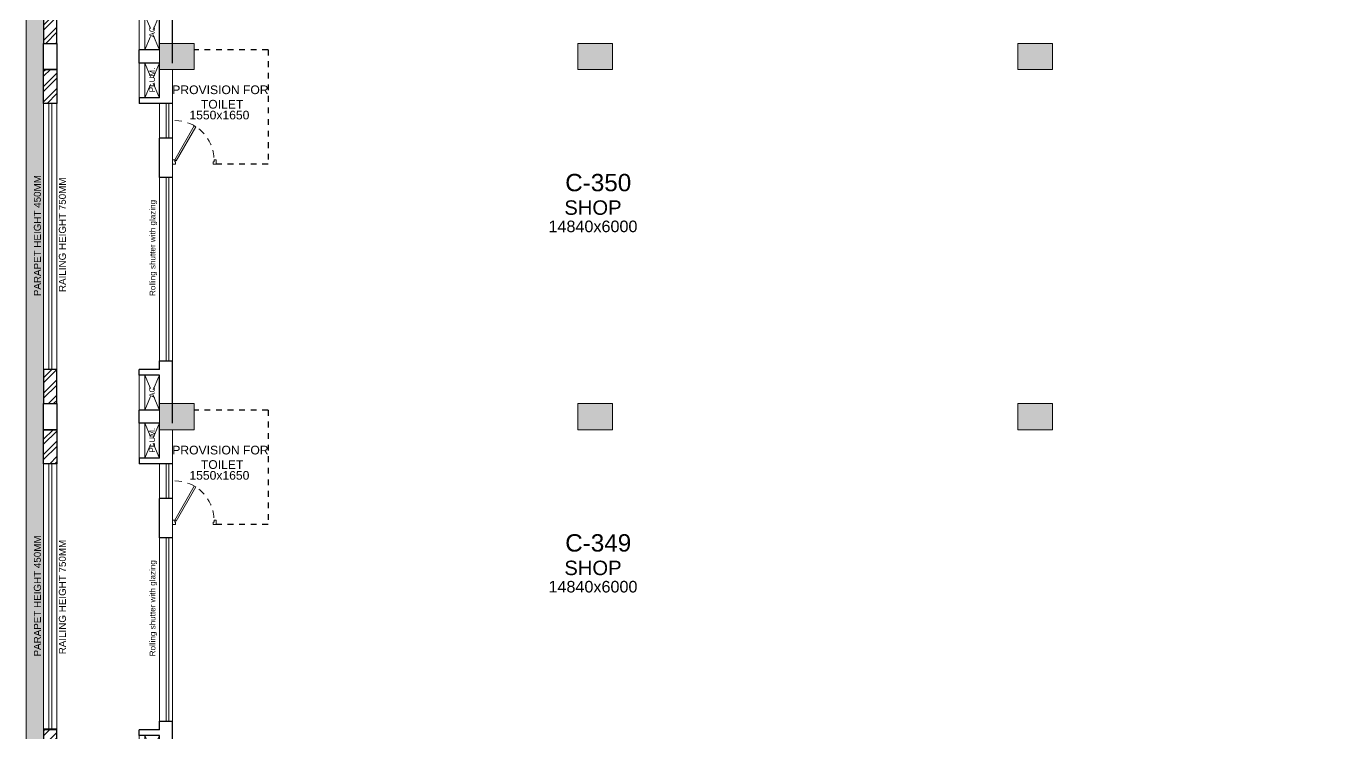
# Model space of a CAD drawing. Header units: metres. Extents: x 9819 to 10514, y 4405 to 4599.
# Drawn here: x 10468.82 to 10491.54, y 4562.44 to 4574.66 of the extents above; entities that cross this region are included whole.
import ezdxf
from ezdxf.enums import TextEntityAlignment as Align

# ---------------------------------------------------------------- set-up
doc = ezdxf.new("R2010")
doc.units = ezdxf.units.M
doc.header["$MEASUREMENT"] = 0
doc.linetypes.add('DASHED2', pattern=[0.375, 0.25, -0.125])
doc.linetypes.add('HIDDEN', pattern=[0.375, 0.25, -0.125])
doc.layers.add('A_COL. NO', color=4, linetype='Continuous')
for name, color, linetype, lineweight in [('A_CONC', 1, 'Continuous', 30), ('A_DOOR-WIN', 23, 'Continuous', 9), ('A_DOTTED', 8, 'HIDDEN', 0), ('A_ELE 0.15', 252, 'Continuous', 15), ('A_GLAZE', 140, 'Continuous', 5), ('A_LEDGE', 252, 'Continuous', 15), ('A_SHOP NO.', 113, 'Continuous', 5), ('A_SILL 0.09', 9, 'Continuous', 9), ('A_SILL 0.25', 25, 'Continuous', 15), ('A_SILL 0.25-RefEdit0', 25, 'Continuous', 15), ('A_TEXT', 7, 'Continuous', 5), ('A_WALL', 7, 'Continuous', 30), ('A_Wall Hatch', 8, 'Continuous', 5), ('COLUMN-FINAL', 210, 'Continuous', 20), ('Doorline', 251, 'DASHED2', 13)]:
    doc.layers.add(name, color=color, linetype=linetype, lineweight=lineweight)
doc.layers.get('A_COL. NO').off()
doc.styles.get("Standard").update_dxf_attribs({"font": 'arial.ttf'})

# ---------------------------------------------------------------- blocks, each defined once
blk = doc.blocks.new('D 750')
at = {"layer": 'A_DOOR-WIN'}
for points in [[(-0.372, 0.665), (-0.035, 0.075), (-0.063, 0.059), (-0.4, 0.649)], [(-0.75, 0.075), (-0.75, 0), (-0.7, 0), (-0.7, 0.043), (-0.715, 0.043), (-0.715, 0.075)], [(0, 0.075), (0, 0), (-0.05, 0), (-0.05, 0.043), (-0.035, 0.043), (-0.035, 0.075)]]:
    blk.add_lwpolyline(points, close=True, dxfattribs=at)
at = {"layer": 'Doorline', "ltscale": 0.5}
blk.add_arc((-0.035, 0.075), 0.68, 90, 180, dxfattribs=at)
blk = doc.blocks.new('Typical shops 3rd')
at = {"layer": 'A_DOOR-WIN'}
for p, q in [((0.465, -5.38), (0.465, -2.21)), ((0.515, -5.38), (0.515, -2.21))]:
    blk.add_line(p, q, dxfattribs=at)
at = {"layer": 'A_DOTTED'}
for p, q in [((0.1, -0.83), (0.35, -0.23)), ((0.1, -0.23), (0.35, -0.83)), ((0.1, -6.23), (0.35, -5.63)), ((0.1, -5.63), (0.35, -6.23))]:
    blk.add_line(p, q, dxfattribs=at)
at = {"layer": 'A_GLAZE'}
for p, q in [((0.465, -1.53), (0.465, -0.93)), ((0.515, -1.53), (0.515, -0.93))]:
    blk.add_line(p, q, dxfattribs=at)
at = {"layer": 'A_LEDGE'}
for p, q in [((0, -0.83), (0, -0.23)), ((0.1, -0.83), (0.1, -0.23)), ((0, -5.63), (0, -6.23)), ((0.1, -5.63), (0.1, -6.23))]:
    blk.add_line(p, q, dxfattribs=at)
at = {"layer": 'A_SILL 0.09'}
for p, q in [((0.58, -0.34), (0.58, -5.38)), ((0.35, -1.53), (0.35, -0.93)), ((0.35, -5.38), (0.35, -2.21))]:
    blk.add_line(p, q, dxfattribs=at)
at = {"layer": 'A_WALL'}
for p, q in [((0, -0.23), (0, 0)), ((0.35, -0.23), (0, -0.23)), ((0.35, -0.83), (0.35, -0.23)), ((0.35, -0.83), (0, -0.83)), ((0, -0.83), (0, -0.93)), ((0.58, -0.93), (0, -0.93)), ((0.35, -2.21), (0.35, -1.53)), ((0.58, -1.53), (0.35, -1.53)), ((0.58, -2.21), (0.35, -2.21)), ((0.35, -5.38), (0.58, -5.38)), ((0.35, -5.53), (0.35, -5.38)), ((0.58, -6.46), (0.58, -5.38)), ((0.35, -5.53), (0, -5.53)), ((0, -5.63), (0, -5.53)), ((0.35, -5.63), (0, -5.63)), ((0.35, -6.23), (0.35, -5.63)), ((0.35, -6.23), (0, -6.23))]:
    blk.add_line(p, q, dxfattribs=at)
at = {"layer": 'A_WALL', "color": 252, "linetype": 'DASHED2', "ltscale": 0.3, "true_color": 0x939598}
blk.add_line((2.23, 0), (0.95, 0), dxfattribs=at)
blk.add_lwpolyline([(2.23, 0), (2.23, -1.98), (1.33, -1.98)], dxfattribs=at)
at = {"layer": 'A_DOOR-WIN', "xscale": -1}
blk.add_blockref('D 750', (0.58, -1.98), dxfattribs=at)
at = {"layer": 'A_TEXT'}
for s, p in [('PLUM.', (0.274, -0.523)), ('Rolling shutter with glazing', (0.282, -3.428)), ('AC', (0.274, -5.923))]:
    blk.add_text(s, height=0.1, rotation=90, dxfattribs=at).set_placement(p, align=Align.CENTER)
for s, height, p in [('1550x1650', 0.15, (1.388, -1.205)), ('SHOP', 0.25, (7.845, -2.855)), ('14840x6000', 0.2, (7.845, -3.155))]:
    blk.add_text(s, height=height, dxfattribs=at).set_placement(p, align=Align.CENTER)
at = {"layer": 'A_TEXT', "insert": (0.419, -0.618), "char_height": 0.15, "width": 1.97366, "attachment_point": 1}
blk.add_mtext('\\pxqc;PROVISION FOR\\P TOILET ', dxfattribs=at)
blk = doc.blocks.new('Balcony projections')
at = {"transparency": 33554493}
h = blk.add_hatch(color=256, dxfattribs=at)
h.dxf.hatch_style = 1
h.paths.add_polyline_path([(-0.53, -72.15), (33.98, -72.15), (33.98, 0.53), (-0.53, 0.53)])
h.paths.add_polyline_path([(-0.23, -71.85), (33.68, -71.85), (33.68, 0.23), (-0.23, 0.23)], flags=16)
at = {"lineweight": 30, "true_color": 0x636466}
h = blk.add_hatch(dxfattribs=at)
h.set_pattern_fill('ANSI32', color=251, scale=0.5)
h.set_pattern_definition([(45, (-9876.61707, -4400.77705), (-0.1325825215, 0.1325825215), []), (45, (-9876.52869, -4400.77705), (-0.1325825215, 0.1325825215), [])])
h.paths.add_polyline_path([(31.79, 0.23), (31.79, 0), (33.45, 0), (33.45, -1.66), (33.68, -1.66), (33.68, 0.23)])
h.paths.add_polyline_path([(33.68, -2.7), (33.68, -2.11), (33.45, -2.11), (33.45, -2.7)])
h.paths.add_polyline_path([(33.68, -7.3), (33.68, -7.89), (33.45, -7.89), (33.45, -7.3)])
h.paths.add_polyline_path([(33.68, -8.93), (33.68, -8.34), (33.45, -8.34), (33.45, -8.93)])
h.paths.add_polyline_path([(33.68, -13.53), (33.68, -14.12), (33.45, -14.12), (33.45, -13.53)])
h.paths.add_polyline_path([(33.68, -15.16), (33.68, -14.57), (33.45, -14.57), (33.45, -15.16)])
h.paths.add_polyline_path([(33.68, -19.76), (33.68, -20.35), (33.45, -20.35), (33.45, -19.76)])
h.paths.add_polyline_path([(33.68, -21.39), (33.68, -20.8), (33.45, -20.8), (33.45, -21.39)])
h.paths.add_polyline_path([(33.68, -25.99), (33.68, -26.58), (33.45, -26.58), (33.45, -25.99)])
h.paths.add_polyline_path([(33.68, -27.62), (33.68, -27.03), (33.45, -27.03), (33.45, -27.62)])
h.paths.add_polyline_path([(33.68, -32.22), (33.68, -32.81), (33.45, -32.81), (33.45, -32.22)])
h.paths.add_polyline_path([(33.68, -33.85), (33.68, -33.26), (33.45, -33.26), (33.45, -33.85)])
h.paths.add_polyline_path([(33.68, -38.23), (33.68, -38.82), (33.45, -38.82), (33.45, -38.23)])
h.paths.add_polyline_path([(33.68, -39.86), (33.68, -39.27), (33.45, -39.27), (33.45, -39.86)])
h.paths.add_polyline_path([(33.68, -46.09), (33.68, -45.5), (33.45, -45.5), (33.45, -46.09)])
h.paths.add_polyline_path([(33.68, -44.46), (33.68, -45.05), (33.45, -45.05), (33.45, -44.46)])
h.paths.add_polyline_path([(33.68, -50.69), (33.68, -51.28), (33.45, -51.28), (33.45, -50.69)])
h.paths.add_polyline_path([(33.68, -52.32), (33.68, -51.73), (33.45, -51.73), (33.45, -52.32)])
h.paths.add_polyline_path([(33.68, -58.55), (33.68, -57.96), (33.45, -57.96), (33.45, -58.55)])
h.paths.add_polyline_path([(33.68, -56.92), (33.68, -57.51), (33.45, -57.51), (33.45, -56.92)])
h.paths.add_polyline_path([(33.68, -64.76), (33.68, -63.58), (33.45, -63.58), (33.45, -64.76)])
h.paths.add_polyline_path([(31.79, -71.85), (31.79, -71.62), (33.45, -71.62), (33.45, -69.96), (33.68, -69.96), (33.68, -71.85)])
h.paths.add_polyline_path([(30.75, -71.85), (31.34, -71.85), (31.34, -71.62), (30.75, -71.62)])
h.paths.add_polyline_path([(24.96, -71.85), (24.37, -71.85), (24.37, -71.62), (24.96, -71.62)])
h.paths.add_polyline_path([(23.33, -71.85), (23.92, -71.85), (23.92, -71.62), (23.33, -71.62)])
h.paths.add_polyline_path([(8.49, -71.85), (9.08, -71.85), (9.08, -71.62), (8.49, -71.62)])
h.paths.add_polyline_path([(10.12, -71.85), (9.53, -71.85), (9.53, -71.62), (10.12, -71.62)])
h.paths.add_polyline_path([(15.91, -71.85), (16.5, -71.85), (16.5, -71.62), (15.91, -71.62)])
h.paths.add_polyline_path([(17.54, -71.85), (16.95, -71.85), (16.95, -71.62), (17.54, -71.62)])
h.paths.add_polyline_path([(1.66, -71.85), (1.66, -71.62), (0, -71.62), (0, -69.96), (-0.23, -69.96), (-0.23, -71.85)])
h.paths.add_polyline_path([(2.11, -71.85), (2.7, -71.85), (2.7, -71.62), (2.11, -71.62)])
h.paths.add_polyline_path([(-0.23, -64.76), (-0.23, -63.58), (0, -63.58), (0, -64.76)])
h.paths.add_polyline_path([(-0.23, -58.55), (-0.23, -57.96), (0, -57.96), (0, -58.55)])
h.paths.add_polyline_path([(-0.23, -56.92), (-0.23, -57.51), (0, -57.51), (0, -56.92)])
h.paths.add_polyline_path([(-0.23, -52.32), (-0.23, -51.73), (0, -51.73), (0, -52.32)])
h.paths.add_polyline_path([(-0.23, -50.69), (-0.23, -51.28), (0, -51.28), (0, -50.69)])
h.paths.add_polyline_path([(-0.23, -46.09), (-0.23, -45.5), (0, -45.5), (0, -46.09)])
h.paths.add_polyline_path([(-0.23, -44.46), (-0.23, -45.05), (0, -45.05), (0, -44.46)])
h.paths.add_polyline_path([(-0.23, -39.86), (-0.23, -39.27), (0, -39.27), (0, -39.86)])
h.paths.add_polyline_path([(-0.23, -38.23), (-0.23, -38.82), (0, -38.82), (0, -38.23)])
h.paths.add_polyline_path([(-0.23, -33.85), (-0.23, -33.26), (0, -33.26), (0, -33.85)])
h.paths.add_polyline_path([(-0.23, -32.22), (-0.23, -32.81), (0, -32.81), (0, -32.22)])
h.paths.add_polyline_path([(-0.23, -27.62), (-0.23, -27.03), (0, -27.03), (0, -27.62)])
h.paths.add_polyline_path([(-0.23, -25.99), (-0.23, -26.58), (0, -26.58), (0, -25.99)])
h.paths.add_polyline_path([(-0.23, -21.39), (-0.23, -20.8), (0, -20.8), (0, -21.39)])
h.paths.add_polyline_path([(-0.23, -19.76), (-0.23, -20.35), (0, -20.35), (0, -19.76)])
h.paths.add_polyline_path([(-0.23, -15.16), (-0.23, -14.57), (0, -14.57), (0, -15.16)])
h.paths.add_polyline_path([(-0.23, -13.53), (-0.23, -14.12), (0, -14.12), (0, -13.53)])
h.paths.add_polyline_path([(-0.23, -8.93), (-0.23, -8.34), (0, -8.34), (0, -8.93)])
h.paths.add_polyline_path([(-0.23, -7.3), (-0.23, -7.89), (0, -7.89), (0, -7.3)])
h.paths.add_polyline_path([(-0.23, -2.7), (-0.23, -2.11), (0, -2.11), (0, -2.7)])
h.paths.add_polyline_path([(1.66, 0.23), (1.66, 0), (0, 0), (0, -1.66), (-0.23, -1.66), (-0.23, 0.23)])
at = {"layer": 'A_CONC'}
for points in [[(-0.23, -14.12), (0, -14.12), (0, -14.57), (-0.23, -14.57)], [(-0.23, -20.35), (0, -20.35), (0, -20.8), (-0.23, -20.8)]]:
    blk.add_lwpolyline(points, close=True, dxfattribs=at)
at = {"layer": 'A_ELE 0.15', "color": 7, "true_color": 0xffffff}
blk.add_lwpolyline([(33.98, -33.85), (33.98, 0.53), (-0.53, 0.53), (-0.53, -33.85)], dxfattribs=at)
at = {"layer": 'A_GLAZE', "elevation": 0}
for points in [[(-0.14, -19.76), (-0.09, -19.76), (-0.09, -15.16), (-0.14, -15.16)], [(-0.14, -25.99), (-0.09, -25.99), (-0.09, -21.39), (-0.14, -21.39)]]:
    blk.add_lwpolyline(points, close=True, dxfattribs=at)
at = {"layer": 'A_SILL 0.25', "lineweight": 0}
blk.add_lwpolyline([(-0.23, -19.76), (0, -19.76), (0, -15.16), (-0.23, -15.16)], close=True, dxfattribs=at)
at = {"layer": 'A_SILL 0.25', "lineweight": 0, "elevation": 0}
blk.add_lwpolyline([(-0.23, -25.97), (0, -25.97), (0, -21.39), (-0.23, -21.39)], close=True, dxfattribs=at)
at = {"layer": 'A_SILL 0.25-RefEdit0', "color": 32, "true_color": 0xcd6928}
blk.add_lwpolyline([(33.68, -33.85), (33.68, 0.23), (-0.23, 0.23), (-0.23, -33.85)], dxfattribs=at)
at = {"layer": 'A_TEXT', "color": 32, "true_color": 0xcd6928}
for p, q in [((-0.23, -19.76), (-0.23, -15.16)), ((0, -15.16), (0, -19.76)), ((-0.23, -25.99), (-0.23, -21.39)), ((0, -21.39), (0, -25.99))]:
    blk.add_line(p, q, dxfattribs=at)
at = {"layer": 'A_WALL'}
for points in [[(-0.23, -13.53), (-0.23, -14.12), (0, -14.12), (0, -13.53)], [(-0.23, -15.16), (-0.23, -14.57), (0, -14.57), (0, -15.16)], [(-0.23, -19.76), (-0.23, -20.35), (0, -20.35), (0, -19.76)], [(-0.23, -21.39), (-0.23, -20.8), (0, -20.8), (0, -21.39)], [(-0.23, -25.99), (-0.23, -26.58), (0, -26.58), (0, -25.99)]]:
    blk.add_lwpolyline(points, close=True, dxfattribs=at)
at = {"layer": 'A_TEXT', "color": 32, "true_color": 0xcd6928, "char_height": 0.1215, "attachment_point": 1, "rotation": 90}
for insert in [(-0.399, -18.492), (-0.399, -24.722)]:
    blk.add_mtext_dynamic_manual_height_columns('PARAPET HEIGHT 450MM', width=3.42392, gutter_width=0.931, heights=[0], dxfattribs=dict(at, insert=insert))
at = {"layer": 'A_TEXT', "color": 4, "char_height": 0.1215, "attachment_point": 1, "rotation": 90}
for insert in [(0.033, -18.42), (0.033, -24.684)]:
    blk.add_mtext_dynamic_manual_height_columns('RAILING HEIGHT 750MM', width=3.42392, gutter_width=0.931, heights=[0], dxfattribs=dict(at, insert=insert))
blk = doc.blocks.new('Wing C Columns')
at = {"layer": 'COLUMN-FINAL'}
for color, points in [(1, [(0.6, -12.35), (0.6, -12.8), (0, -12.8), (0, -12.35)]), (3, [(7.835, -12.35), (7.835, -12.8), (7.235, -12.8), (7.235, -12.35)]), (3, [(15.44, -12.35), (15.44, -12.8), (14.84, -12.8), (14.84, -12.35)]), (1, [(0.6, -18.58), (0.6, -19.03), (0, -19.03), (0, -18.58)]), (3, [(7.835, -18.58), (7.835, -19.03), (7.235, -19.03), (7.235, -18.58)]), (3, [(15.44, -18.58), (15.44, -19.03), (14.84, -19.03), (14.84, -18.58)])]:
    blk.add_hatch(color=color, dxfattribs=at).paths.add_polyline_path(points)
at = {"layer": 'COLUMN-FINAL', "color": 1}
for points in [[(0.6, -12.35), (0.6, -12.8), (0, -12.8), (0, -12.35)], [(0.6, -18.58), (0.6, -19.03), (0, -19.03), (0, -18.58)]]:
    blk.add_lwpolyline(points, close=True, dxfattribs=at)
at = {"layer": 'COLUMN-FINAL', "color": 3}
for points in [[(7.835, -12.35), (7.835, -12.8), (7.235, -12.8), (7.235, -12.35)], [(15.44, -12.35), (15.44, -12.8), (14.84, -12.8), (14.84, -12.35)], [(7.835, -18.58), (7.835, -19.03), (7.235, -19.03), (7.235, -18.58)], [(15.44, -18.58), (15.44, -19.03), (14.84, -19.03), (14.84, -18.58)]]:
    blk.add_lwpolyline(points, close=True, dxfattribs=at)
blk = doc.blocks.new('WING-C REVISED COLU.')
blk.add_blockref('Wing C Columns', (5452.425, -8729.918))

msp = doc.modelspace()

# ---------------------------------------------------------------- linework, layer by layer
at = {"layer": 'A_SILL 0.25'}
for points in [[(10471.1162, 4588.7144), (10469.1162, 4588.7144), (10469.1162, 4516.6344), (10503.0262, 4516.6344), (10503.0262, 4588.7144), (10501.0262, 4588.7144)], [(10471.1162, 4588.4844), (10469.3462, 4588.4844), (10469.3462, 4516.8644), (10502.7962, 4516.8644), (10502.7962, 4588.4844), (10501.0262, 4588.4844)]]:
    msp.add_lwpolyline(points, dxfattribs=at)

# ---------------------------------------------------------------- block references
at = {"layer": 'A_COL. NO'}
msp.add_blockref('WING-C REVISED COLU.', (5018.691, 13316.6323), dxfattribs=at)
at = {"layer": 'A_SILL 0.25'}
msp.add_blockref('Balcony projections', (10469.3462, 4588.4844), dxfattribs=at)
at = {"layer": 'A_Wall Hatch'}
for p in [(10470.7662, 4580.4844), (10470.7662, 4574.2544), (10470.7662, 4568.0244)]:
    msp.add_blockref('Typical shops 3rd', p, dxfattribs=at)

# ---------------------------------------------------------------- texts
at = {"layer": 'A_SHOP NO.'}
for s, p in [('C-350', (10478.7025, 4571.8069)), ('C-349', (10478.7025, 4565.5769))]:
    msp.add_text(s, height=0.3, dxfattribs=at).set_placement(p, align=Align.CENTER)

doc.saveas('drawing.dxf')
